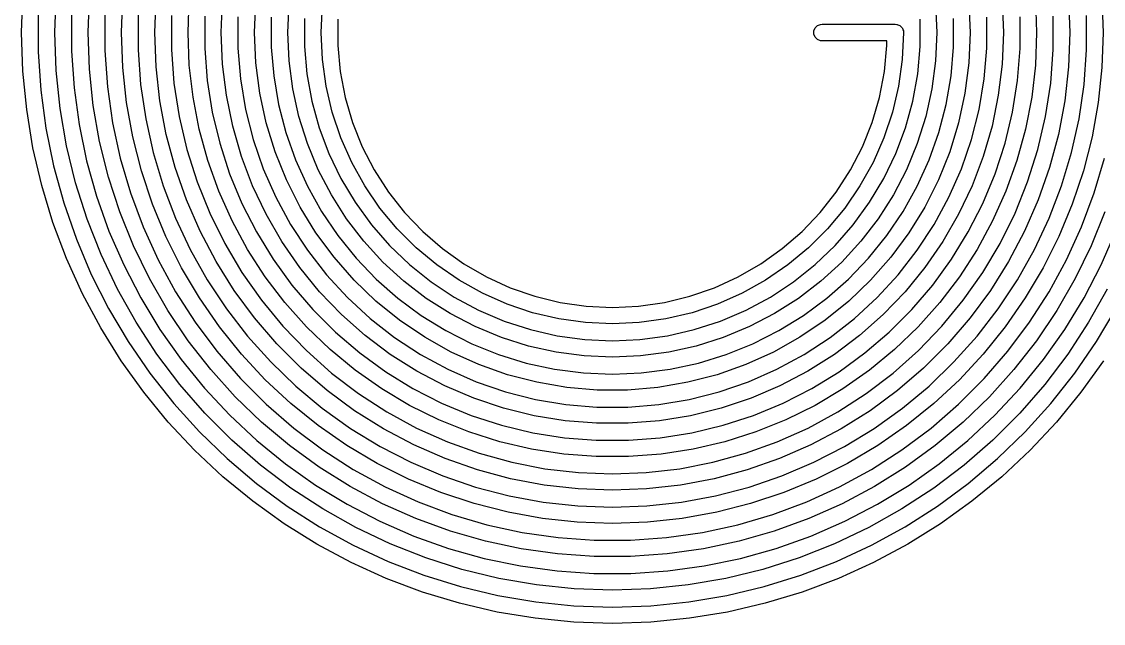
# Model space of a CAD drawing. Extents: x 25 to 275, y -107 to -24.
# Drawn here: x 161.12 to 177.38, y -73.88 to -64.84 of the extents above; entities that cross this region are included whole.
import ezdxf

# ---------------------------------------------------------------- set-up
doc = ezdxf.new("R2010")
doc.units = 0
doc.layers.add('BLACK', color=7, linetype='CONTINUOUS')

msp = doc.modelspace()

# ---------------------------------------------------------------- linework, layer by layer
at = {"layer": 'BLACK', "linetype": 'CONTINUOUS'}
for p, q in [((161.125, -65), (161.144537, -64.403196)), ((161.625, -65), (161.644261, -64.423914)), ((162.125, -65), (162.143941, -64.44553)), ((162.625, -65), (162.644428, -64.456039)), ((163.125, -65), (163.144007, -64.479908)), ((163.625, -65), (163.644439, -64.492861)), ((164.125, -65), (164.143881, -64.519438)), ((176.356119, -64.519438), (176.375, -65)), ((176.855561, -64.492861), (176.875, -65)), ((177.355993, -64.479908), (177.375, -65)), ((164.625, -65), (164.644212, -64.535491)), ((165.125, -65), (165.143463, -64.56537)), ((165.625, -65), (165.643619, -64.585418)), ((174.856381, -64.585418), (174.875, -65)), ((175.356537, -64.56537), (175.375, -65)), ((175.855788, -64.535491), (175.875, -65)), ((161.375, -64.709463), (161.375, -65)), ((161.875, -64.713901), (161.875, -65)), ((162.375, -64.724999), (162.375, -65)), ((162.875, -64.736601), (162.875, -65)), ((163.375, -64.742756), (163.375, -65)), ((163.875, -64.755641), (163.875, -65)), ((164.375, -64.763246), (164.375, -65)), ((164.875, -64.771673), (164.875, -65)), ((165.375, -64.787153), (165.375, -65)), ((165.875, -64.797732), (165.875, -65)), ((174.625, -65), (174.625, -64.797732)), ((175.125, -65), (175.125, -64.787153)), ((175.625, -65), (175.625, -64.771673)), ((176.125, -65), (176.125, -64.763246)), ((176.625, -65), (176.625, -64.755641)), ((177.125, -65), (177.125, -64.742756)), ((161.144002, -65.580453), (161.125, -65)), ((161.375, -65), (161.375, -65.288365)), ((161.644524, -65.57153), (161.625, -65)), ((161.875, -65), (161.875, -65.277558)), ((162.144183, -65.549332), (162.125, -65)), ((162.375, -65), (162.375, -65.272328)), ((162.643791, -65.526126), (162.625, -65)), ((162.875, -65), (162.875, -65.260393)), ((163.144224, -65.513769), (163.125, -65)), ((163.375, -65), (163.375, -65.253942)), ((163.643706, -65.488001), (163.625, -65)), ((163.875, -65), (163.875, -65.240652)), ((164.144051, -65.472741), (164.125, -65)), ((164.375, -65), (164.375, -65.232652)), ((164.644363, -65.455832), (164.625, -65)), ((164.875, -65), (164.875, -65.217707)), ((165.143551, -65.424884), (165.125, -65)), ((165.375, -65), (165.375, -65.207709)), ((165.643663, -65.403674), (165.625, -65)), ((165.875, -65), (165.875, -65.196498)), ((173.027402, -64.975614), (173.046066, -64.930554)), ((173.027402, -65.024386), (173.027402, -64.975614)), ((173.046066, -64.930554), (173.080554, -64.896066)), ((173.080554, -64.896066), (173.125614, -64.877402)), ((173.125614, -64.877402), (173.15, -64.875)), ((173.15, -64.875), (174.25, -64.875)), ((174.25, -64.875), (174.274386, -64.877402)), ((174.274386, -64.877402), (174.276153, -64.878134)), ((174.276153, -64.878134), (174.277815, -64.878134)), ((174.277815, -64.878134), (174.288031, -64.883054)), ((174.288031, -64.883054), (174.319446, -64.896066)), ((174.319446, -64.896066), (174.323528, -64.900148)), ((174.323528, -64.900148), (174.327936, -64.902271)), ((174.327936, -64.902271), (174.336933, -64.913553)), ((174.336933, -64.913553), (174.353934, -64.930554)), ((174.353934, -64.930554), (174.357655, -64.939538)), ((174.375, -65), (174.356337, -65.403674)), ((174.357655, -64.939538), (174.362621, -64.945765)), ((174.362621, -64.945765), (174.36555, -64.958598)), ((174.36555, -64.958598), (174.372598, -64.975614)), ((174.372598, -64.975614), (174.372598, -64.989476)), ((174.372598, -64.989476), (174.375, -65)), ((174.625, -65.207709), (174.625, -65)), ((174.875, -65), (174.856449, -65.424884)), ((175.125, -65.217707), (175.125, -65)), ((175.375, -65), (175.355637, -65.455832)), ((175.625, -65.232652), (175.625, -65)), ((175.875, -65), (175.855949, -65.472741)), ((176.125, -65.240652), (176.125, -65)), ((176.375, -65), (176.356294, -65.488001)), ((176.625, -65.253942), (176.625, -65)), ((176.875, -65), (176.855776, -65.513769)), ((177.125, -65.260393), (177.125, -65)), ((177.375, -65), (177.356209, -65.526126)), ((173.046066, -65.069446), (173.027402, -65.024386)), ((173.080554, -65.103934), (173.046066, -65.069446)), ((173.125614, -65.122598), (173.080554, -65.103934)), ((173.15, -65.125), (173.125614, -65.122598)), ((174.125, -65.125), (173.15, -65.125)), ((174.125, -65.196498), (174.125, -65.125)), ((161.375, -65.288365), (161.413522, -65.863808)), ((161.875, -65.277558), (161.912883, -65.831381)), ((162.375, -65.272328), (162.413855, -65.815595)), ((162.875, -65.260393), (162.913015, -65.77979)), ((163.375, -65.253942), (163.413878, -65.760336)), ((163.875, -65.240652), (163.912762, -65.720472)), ((164.375, -65.232652), (164.413425, -65.696366)), ((164.875, -65.217707), (164.911926, -65.651553)), ((165.375, -65.207709), (165.412238, -65.621455)), ((165.875, -65.196498), (165.912356, -65.587714)), ((174.087644, -65.587714), (174.125, -65.196498)), ((174.587762, -65.621455), (174.625, -65.207709)), ((175.088074, -65.651553), (175.125, -65.217707)), ((175.586575, -65.696366), (175.625, -65.232652)), ((176.087238, -65.720472), (176.125, -65.240652)), ((176.586122, -65.760336), (176.625, -65.253942)), ((177.086985, -65.77979), (177.125, -65.260393)), ((163.699712, -65.973139), (163.643706, -65.488001)), ((164.20108, -65.942416), (164.144051, -65.472741)), ((164.702314, -65.908379), (164.644363, -65.455832)), ((165.199062, -65.846535), (165.143551, -65.424884)), ((165.699493, -65.803904), (165.643663, -65.403674)), ((174.356337, -65.403674), (174.300507, -65.803904)), ((174.856449, -65.424884), (174.800938, -65.846535)), ((175.355637, -65.455832), (175.297686, -65.908379)), ((175.855949, -65.472741), (175.79892, -65.942416)), ((176.356294, -65.488001), (176.300288, -65.973139)), ((161.200927, -66.15842), (161.144002, -65.580453)), ((161.703005, -66.140396), (161.644524, -65.57153)), ((162.201639, -66.095988), (162.144183, -65.549332)), ((162.700067, -66.049572), (162.643791, -65.526126)), ((163.201788, -66.024666), (163.144224, -65.513769)), ((164.911926, -65.651553), (164.985511, -66.080705)), ((165.412238, -65.621455), (165.486413, -66.030197)), ((165.912356, -65.587714), (165.986731, -65.973608)), ((174.013269, -65.973608), (174.087644, -65.587714)), ((174.513587, -66.030197), (174.587762, -65.621455)), ((175.014489, -66.080705), (175.088074, -65.651553)), ((176.855776, -65.513769), (176.798212, -66.024666)), ((177.356209, -65.526126), (177.299933, -66.049572)), ((162.413855, -65.815595), (162.491367, -66.354706)), ((162.913015, -65.77979), (162.988842, -66.295027)), ((163.413878, -65.760336), (163.491406, -66.262267)), ((163.912762, -65.720472), (163.988055, -66.19585)), ((164.413425, -65.696366), (164.490011, -66.155323)), ((165.792013, -66.197276), (165.699493, -65.803904)), ((174.300507, -65.803904), (174.207987, -66.197276)), ((175.509989, -66.155323), (175.586575, -65.696366)), ((176.011945, -66.19585), (176.087238, -65.720472)), ((176.508594, -66.262267), (176.586122, -65.760336)), ((177.011158, -66.295027), (177.086985, -65.77979)), ((161.413522, -65.863808), (161.490392, -66.435392)), ((161.912883, -65.831381), (161.988471, -66.381327)), ((163.792692, -66.452566), (163.699712, -65.973139)), ((164.295717, -66.40598), (164.20108, -65.942416)), ((164.798435, -66.354382), (164.702314, -65.908379)), ((165.291112, -66.261743), (165.199062, -65.846535)), ((165.986731, -65.973608), (166.097451, -66.350685)), ((173.902549, -66.350685), (174.013269, -65.973608)), ((174.800938, -65.846535), (174.708888, -66.261743)), ((175.297686, -65.908379), (175.201565, -66.354382)), ((175.79892, -65.942416), (175.704283, -66.40598)), ((176.300288, -65.973139), (176.207308, -66.452566)), ((161.800171, -66.703944), (161.703005, -66.140396)), ((162.297088, -66.637305), (162.201639, -66.095988)), ((162.793542, -66.567669), (162.700067, -66.049572)), ((163.297371, -66.529831), (163.201788, -66.024666)), ((164.985511, -66.080705), (165.095226, -66.50207)), ((165.486413, -66.030197), (165.59693, -66.430644)), ((174.40307, -66.430644), (174.513587, -66.030197)), ((174.904774, -66.50207), (175.014489, -66.080705)), ((176.798212, -66.024666), (176.702629, -66.529831)), ((177.299933, -66.049572), (177.206458, -66.567669)), ((161.295531, -66.731427), (161.200927, -66.15842)), ((162.988842, -66.295027), (163.102076, -66.803354)), ((163.491406, -66.262267), (163.607129, -66.756792)), ((163.988055, -66.19585), (164.100413, -66.663856)), ((164.490011, -66.155323), (164.604236, -66.606388)), ((165.418998, -66.667348), (165.291112, -66.261743)), ((165.920434, -66.580432), (165.792013, -66.197276)), ((174.207987, -66.197276), (174.079566, -66.580432)), ((174.708888, -66.261743), (174.581002, -66.667348)), ((175.395764, -66.606388), (175.509989, -66.155323)), ((175.899587, -66.663856), (176.011945, -66.19585)), ((176.392871, -66.756792), (176.508594, -66.262267)), ((176.897924, -66.803354), (177.011158, -66.295027)), ((161.490392, -66.435392), (161.605269, -67.000566)), ((161.988471, -66.381327), (162.101413, -66.924833)), ((162.491367, -66.354706), (162.607142, -66.886914)), ((163.922098, -66.923469), (163.792692, -66.452566)), ((164.427348, -66.860424), (164.295717, -66.40598)), ((164.932034, -66.790626), (164.798435, -66.354382)), ((165.59693, -66.430644), (165.742897, -66.819573)), ((166.097451, -66.350685), (166.243513, -66.71553)), ((173.756487, -66.71553), (173.902549, -66.350685)), ((174.257103, -66.819573), (174.40307, -66.430644)), ((175.201565, -66.354382), (175.067966, -66.790626)), ((175.704283, -66.40598), (175.572652, -66.860424)), ((176.207308, -66.452566), (176.077902, -66.923469)), ((162.923739, -67.077778), (162.793542, -66.567669)), ((163.430437, -67.026442), (163.297371, -66.529831)), ((164.604236, -66.606388), (164.75532, -67.04648)), ((165.095226, -66.50207), (165.24028, -66.912613)), ((166.083661, -66.950105), (165.920434, -66.580432)), ((174.079566, -66.580432), (173.916339, -66.950105)), ((174.75972, -66.912613), (174.904774, -66.50207)), ((175.24468, -67.04648), (175.395764, -66.606388)), ((176.702629, -66.529831), (176.569563, -67.026442)), ((177.206458, -66.567669), (177.076261, -67.077778)), ((161.427408, -67.297019), (161.295531, -66.731427)), ((161.935568, -67.259548), (161.800171, -66.703944)), ((162.430064, -67.170644), (162.297088, -66.637305)), ((163.607129, -66.756792), (163.760369, -67.241006)), ((164.100413, -66.663856), (164.249144, -67.121603)), ((165.102147, -67.213969), (164.932034, -66.790626)), ((165.58175, -67.060264), (165.418998, -66.667348)), ((166.243513, -66.71553), (166.423594, -67.064839)), ((173.576406, -67.064839), (173.756487, -66.71553)), ((174.581002, -66.667348), (174.41825, -67.060264)), ((175.067966, -66.790626), (174.897853, -67.213969)), ((175.750856, -67.121603), (175.899587, -66.663856)), ((176.239631, -67.241006), (176.392871, -66.756792)), ((162.101413, -66.924833), (162.251182, -67.459364)), ((162.607142, -66.886914), (162.760589, -67.409507)), ((163.102076, -66.803354), (163.252114, -67.302059)), ((164.087172, -67.383084), (163.922098, -66.923469)), ((164.595121, -67.302804), (164.427348, -66.860424)), ((165.24028, -66.912613), (165.419628, -67.309375)), ((165.742897, -66.819573), (165.92314, -67.193852)), ((166.2803, -67.303141), (166.083661, -66.950105)), ((173.916339, -66.950105), (173.7197, -67.303141)), ((174.07686, -67.193852), (174.257103, -66.819573)), ((174.580372, -67.309375), (174.75972, -66.912613)), ((175.572652, -66.860424), (175.404879, -67.302804)), ((176.077902, -66.923469), (175.912828, -67.383084)), ((176.747886, -67.302059), (176.897924, -66.803354)), ((177.239411, -67.409507), (177.392858, -66.886914)), ((161.605269, -67.000566), (161.757638, -67.556805)), ((163.089996, -67.577298), (162.923739, -67.077778)), ((163.600243, -67.51172), (163.430437, -67.026442)), ((164.75532, -67.04648), (164.94223, -67.472593)), ((165.778126, -67.4375), (165.58175, -67.060264)), ((166.423594, -67.064839), (166.636064, -67.395448)), ((173.363936, -67.395448), (173.576406, -67.064839)), ((174.41825, -67.060264), (174.221874, -67.4375)), ((175.05777, -67.472593), (175.24468, -67.04648)), ((176.569563, -67.026442), (176.399757, -67.51172)), ((177.076261, -67.077778), (176.910004, -67.577298)), ((162.108565, -67.804617), (161.935568, -67.259548)), ((162.599921, -67.693409), (162.430064, -67.170644)), ((163.760369, -67.241006), (163.950224, -67.71207)), ((164.249144, -67.121603), (164.433331, -67.566269)), ((165.307549, -67.62136), (165.102147, -67.213969)), ((165.92314, -67.193852), (166.136208, -67.550467)), ((173.863792, -67.550467), (174.07686, -67.193852)), ((174.897853, -67.213969), (174.692451, -67.62136)), ((175.566669, -67.566269), (175.750856, -67.121603)), ((176.049776, -67.71207), (176.239631, -67.241006)), ((161.595995, -67.852775), (161.427408, -67.297019)), ((162.760589, -67.409507), (162.950927, -67.919822)), ((163.252114, -67.302059), (163.438155, -67.788482)), ((164.286945, -67.828714), (164.087172, -67.383084)), ((164.797946, -67.730249), (164.595121, -67.302804)), ((165.419628, -67.309375), (165.631977, -67.689498)), ((166.006634, -67.796185), (165.778126, -67.4375)), ((166.508675, -67.636527), (166.2803, -67.303141)), ((166.636064, -67.395448), (166.878998, -67.704364)), ((173.121002, -67.704364), (173.363936, -67.395448)), ((173.7197, -67.303141), (173.491325, -67.636527)), ((174.221874, -67.4375), (173.993366, -67.796185)), ((174.368023, -67.689498), (174.580372, -67.309375)), ((175.404879, -67.302804), (175.202054, -67.730249)), ((175.912828, -67.383084), (175.713055, -67.828714)), ((176.561845, -67.788482), (176.747886, -67.302059)), ((177.049073, -67.919822), (177.239411, -67.409507)), ((161.757638, -67.556805), (161.94682, -68.101624)), ((162.251182, -67.459364), (162.437079, -67.982429)), ((163.291464, -68.063686), (163.089996, -67.577298)), ((163.805839, -67.982951), (163.600243, -67.51172)), ((164.433331, -67.566269), (164.651839, -67.995114)), ((164.94223, -67.472593), (165.16369, -67.881815)), ((166.136208, -67.550467), (166.380384, -67.886547)), ((173.619616, -67.886547), (173.863792, -67.550467)), ((174.83631, -67.881815), (175.05777, -67.472593)), ((175.348161, -67.995114), (175.566669, -67.566269)), ((176.399757, -67.51172), (176.194161, -67.982951)), ((176.910004, -67.577298), (176.708536, -68.063686)), ((162.80583, -68.203051), (162.599921, -67.693409)), ((163.950224, -67.71207), (164.175582, -68.167218)), ((165.034508, -68.139987), (164.797946, -67.730249)), ((165.546761, -68.009864), (165.307549, -67.62136)), ((165.631977, -67.689498), (165.875799, -68.050243)), ((166.766836, -67.947418), (166.508675, -67.636527)), ((166.878998, -67.704364), (167.150196, -67.988789)), ((172.849804, -67.988789), (173.121002, -67.704364)), ((173.491325, -67.636527), (173.233164, -67.947418)), ((174.124201, -68.050243), (174.368023, -67.689498)), ((174.692451, -67.62136), (174.453239, -68.009864)), ((175.202054, -67.730249), (174.965492, -68.139987)), ((175.824418, -68.167218), (176.049776, -67.71207)), ((177.400079, -67.693409), (177.19417, -68.203051)), ((161.800569, -68.396315), (161.595995, -67.852775)), ((162.318355, -68.336609), (162.108565, -67.804617)), ((162.950927, -67.919822), (163.177185, -68.415258)), ((163.438155, -67.788482), (163.659207, -68.260027)), ((164.520244, -68.257744), (164.286945, -67.828714)), ((165.16369, -67.881815), (165.418187, -68.271351)), ((166.265533, -68.13359), (166.006634, -67.796185)), ((166.380384, -67.886547), (166.653704, -68.199386)), ((173.346296, -68.199386), (173.619616, -67.886547)), ((173.993366, -67.796185), (173.734467, -68.13359)), ((174.581813, -68.271351), (174.83631, -67.881815)), ((175.713055, -67.828714), (175.479756, -68.257744)), ((176.340793, -68.260027), (176.561845, -67.788482)), ((176.822815, -68.415258), (177.049073, -67.919822)), ((162.437079, -67.982429), (162.658238, -68.491588)), ((163.527117, -68.534461), (163.291464, -68.063686)), ((164.046075, -68.4375), (163.805839, -67.982951)), ((164.651839, -67.995114), (164.903319, -68.405493)), ((165.818058, -68.376682), (165.546761, -68.009864)), ((165.875799, -68.050243), (166.149335, -68.389012)), ((167.052582, -68.233164), (166.766836, -67.947418)), ((167.150196, -67.988789), (167.447202, -68.246146)), ((172.552798, -68.246146), (172.849804, -67.988789)), ((173.233164, -67.947418), (172.947418, -68.233164)), ((173.850665, -68.389012), (174.124201, -68.050243)), ((174.453239, -68.009864), (174.181942, -68.376682)), ((175.096681, -68.405493), (175.348161, -67.995114)), ((176.194161, -67.982951), (175.953925, -68.4375)), ((176.708536, -68.063686), (176.472883, -68.534461)), ((177.341762, -68.491588), (177.562921, -67.982429)), ((161.94682, -68.101624), (162.17197, -68.632591)), ((163.046788, -68.697089), (162.80583, -68.203051)), ((164.175582, -68.167218), (164.435121, -68.603779)), ((164.7857, -68.667656), (164.520244, -68.257744)), ((165.303274, -68.529361), (165.034508, -68.139987)), ((166.552854, -68.447146), (166.265533, -68.13359)), ((166.653704, -68.199386), (166.953966, -68.486466)), ((167.363473, -68.491325), (167.052582, -68.233164)), ((167.447202, -68.246146), (167.767328, -68.474106)), ((172.232672, -68.474106), (172.552798, -68.246146)), ((172.947418, -68.233164), (172.636527, -68.491325)), ((173.046034, -68.486466), (173.346296, -68.199386)), ((173.734467, -68.13359), (173.447146, -68.447146)), ((174.965492, -68.139987), (174.696726, -68.529361)), ((175.479756, -68.257744), (175.2143, -68.667656)), ((175.564879, -68.603779), (175.824418, -68.167218)), ((177.19417, -68.203051), (176.953212, -68.697089)), ((162.040254, -68.925312), (161.800569, -68.396315)), ((162.563961, -68.853045), (162.318355, -68.336609)), ((163.177185, -68.415258), (163.43821, -68.89329)), ((163.659207, -68.260027), (163.914089, -68.714178)), ((164.903319, -68.405493), (165.186222, -68.794876)), ((165.418187, -68.271351), (165.703982, -68.638541)), ((166.119486, -68.719171), (165.818058, -68.376682)), ((166.149335, -68.389012), (166.450615, -68.703362)), ((173.549385, -68.703362), (173.850665, -68.389012)), ((174.181942, -68.376682), (173.880514, -68.719171)), ((174.296018, -68.638541), (174.581813, -68.271351)), ((174.813778, -68.794876), (175.096681, -68.405493)), ((176.085911, -68.714178), (176.340793, -68.260027)), ((176.56179, -68.89329), (176.822815, -68.415258)), ((162.658238, -68.491588), (162.913628, -68.984468)), ((163.795755, -68.987226), (163.527117, -68.534461)), ((164.319608, -68.872825), (164.046075, -68.4375)), ((165.602499, -68.895846), (165.303274, -68.529361)), ((166.86641, -68.734467), (166.552854, -68.447146)), ((166.953966, -68.486466), (167.278753, -68.745475)), ((167.696859, -68.7197), (167.363473, -68.491325)), ((167.767328, -68.474106), (168.107672, -68.670604)), ((171.892328, -68.670604), (172.232672, -68.474106)), ((172.636527, -68.491325), (172.303141, -68.7197)), ((172.721247, -68.745475), (173.046034, -68.486466)), ((173.447146, -68.447146), (173.13359, -68.734467)), ((174.696726, -68.529361), (174.397501, -68.895846)), ((175.953925, -68.4375), (175.680392, -68.872825)), ((176.472883, -68.534461), (176.204245, -68.987226)), ((177.086372, -68.984468), (177.341762, -68.491588)), ((162.17197, -68.632591), (162.432081, -69.147334)), ((163.321621, -69.173114), (163.046788, -68.697089)), ((163.914089, -68.714178), (164.201442, -69.148513)), ((164.435121, -68.603779), (164.727316, -69.019193)), ((165.081756, -69.056046), (164.7857, -68.667656)), ((165.703982, -68.638541), (166.019124, -68.980876)), ((166.448873, -69.034864), (166.119486, -68.719171)), ((166.450615, -68.703362), (166.777469, -68.991029)), ((167.203815, -68.993366), (166.86641, -68.734467)), ((167.278753, -68.745475), (167.62545, -68.974328)), ((168.049895, -68.916339), (167.696859, -68.7197)), ((168.107672, -68.670604), (168.465154, -68.833861)), ((171.534846, -68.833861), (171.892328, -68.670604)), ((172.303141, -68.7197), (171.950105, -68.916339)), ((172.37455, -68.974328), (172.721247, -68.745475)), ((173.13359, -68.734467), (172.796185, -68.993366)), ((173.222531, -68.991029), (173.549385, -68.703362)), ((173.880514, -68.719171), (173.551127, -69.034864)), ((173.980876, -68.980876), (174.296018, -68.638541)), ((175.2143, -68.667656), (174.918244, -69.056046)), ((175.272684, -69.019193), (175.564879, -68.603779)), ((175.798558, -69.148513), (176.085911, -68.714178)), ((176.953212, -68.697089), (176.678379, -69.173114)), ((162.844237, -69.351516), (162.563961, -68.853045)), ((163.43821, -68.89329), (163.732673, -69.351483)), ((164.624909, -69.286492), (164.319608, -68.872825)), ((165.186222, -68.794876), (165.498804, -69.160863)), ((165.930244, -69.237064), (165.602499, -68.895846)), ((168.465154, -68.833861), (168.836535, -68.962397)), ((171.163465, -68.962397), (171.534846, -68.833861)), ((174.397501, -68.895846), (174.069756, -69.237064)), ((174.501196, -69.160863), (174.813778, -68.794876)), ((175.680392, -68.872825), (175.375091, -69.286492)), ((176.267327, -69.351483), (176.56179, -68.89329)), ((177.436039, -68.853045), (177.155763, -69.351516)), ((162.314025, -69.4375), (162.040254, -68.925312)), ((162.913628, -68.984468), (163.202058, -69.458771)), ((164.096008, -69.419673), (163.795755, -68.987226)), ((164.727316, -69.019193), (165.050453, -69.41102)), ((165.406675, -69.420632), (165.081756, -69.056046)), ((166.019124, -68.980876), (166.361459, -69.296018)), ((166.803847, -69.321485), (166.448873, -69.034864)), ((166.777469, -68.991029), (167.127541, -69.249941)), ((167.5625, -69.221874), (167.203815, -68.993366)), ((167.62545, -68.974328), (167.991265, -69.171181)), ((168.419568, -69.079566), (168.049895, -68.916339)), ((168.836535, -68.962397), (169.218453, -69.055049)), ((169.218453, -69.055049), (169.607449, -69.110978)), ((170.392551, -69.110978), (170.781547, -69.055049)), ((170.781547, -69.055049), (171.163465, -68.962397)), ((171.950105, -68.916339), (171.580432, -69.079566)), ((172.008735, -69.171181), (172.37455, -68.974328)), ((172.796185, -68.993366), (172.4375, -69.221874)), ((172.872459, -69.249941), (173.222531, -68.991029)), ((173.551127, -69.034864), (173.196153, -69.321485)), ((173.638541, -69.296018), (173.980876, -68.980876)), ((174.918244, -69.056046), (174.593325, -69.420632)), ((174.949547, -69.41102), (175.272684, -69.019193)), ((176.204245, -68.987226), (175.903992, -69.419673)), ((176.797942, -69.458771), (177.086372, -68.984468)), ((162.432081, -69.147334), (162.725992, -69.643553)), ((163.628991, -69.628809), (163.321621, -69.173114)), ((164.201442, -69.148513), (164.519733, -69.560713)), ((165.498804, -69.160863), (165.839137, -69.501196)), ((167.939736, -69.41825), (167.5625, -69.221874)), ((167.991265, -69.171181), (168.373253, -69.334451)), ((168.802724, -69.207987), (168.419568, -69.079566)), ((169.196096, -69.300507), (168.802724, -69.207987)), ((169.607449, -69.110978), (170, -69.129678)), ((170, -69.129678), (170.392551, -69.110978)), ((171.197276, -69.207987), (170.803904, -69.300507)), ((171.580432, -69.079566), (171.197276, -69.207987)), ((171.626747, -69.334451), (172.008735, -69.171181)), ((172.4375, -69.221874), (172.060264, -69.41825)), ((174.160863, -69.501196), (174.501196, -69.160863)), ((175.480267, -69.560713), (175.798558, -69.148513)), ((176.678379, -69.173114), (176.371009, -69.628809)), ((177.274008, -69.643553), (177.567919, -69.147334)), ((163.157877, -69.829698), (162.844237, -69.351516)), ((163.732673, -69.351483), (164.059073, -69.787502)), ((164.960268, -69.676188), (164.624909, -69.286492)), ((166.284383, -69.550804), (165.930244, -69.237064)), ((166.361459, -69.296018), (166.728649, -69.581813)), ((167.181848, -69.576969), (166.803847, -69.321485)), ((167.127541, -69.249941), (167.498309, -69.478232)), ((168.373253, -69.334451), (168.768339, -69.462822)), ((169.596326, -69.356337), (169.196096, -69.300507)), ((170, -69.375), (169.596326, -69.356337)), ((170.403674, -69.356337), (170, -69.375)), ((170.803904, -69.300507), (170.403674, -69.356337)), ((171.231661, -69.462822), (171.626747, -69.334451)), ((172.501691, -69.478232), (172.872459, -69.249941)), ((173.196153, -69.321485), (172.818152, -69.576969)), ((173.271351, -69.581813), (173.638541, -69.296018)), ((174.069756, -69.237064), (173.715617, -69.550804)), ((175.375091, -69.286492), (175.039732, -69.676188)), ((175.940927, -69.787502), (176.267327, -69.351483)), ((177.155763, -69.351516), (176.842123, -69.829698)), ((162.620707, -69.930686), (162.314025, -69.4375)), ((163.202058, -69.458771), (163.522182, -69.912284)), ((164.426347, -69.829598), (164.096008, -69.419673)), ((165.050453, -69.41102), (165.402636, -69.776961)), ((165.758549, -69.759277), (165.406675, -69.420632)), ((165.839137, -69.501196), (166.205124, -69.813778)), ((166.66262, -69.83503), (166.284383, -69.550804)), ((167.498309, -69.478232), (167.887102, -69.674258)), ((168.332652, -69.581002), (167.939736, -69.41825)), ((168.768339, -69.462822), (169.173342, -69.555261)), ((169.173342, -69.555261), (169.585, -69.611024)), ((170.415, -69.611024), (170.826658, -69.555261)), ((170.826658, -69.555261), (171.231661, -69.462822)), ((172.060264, -69.41825), (171.667348, -69.581002)), ((172.112898, -69.674258), (172.501691, -69.478232)), ((173.715617, -69.550804), (173.33738, -69.83503)), ((173.794876, -69.813778), (174.160863, -69.501196)), ((174.593325, -69.420632), (174.241451, -69.759277)), ((174.597364, -69.776961), (174.949547, -69.41102)), ((175.903992, -69.419673), (175.573653, -69.829598)), ((176.477818, -69.912284), (176.797942, -69.458771)), ((162.725992, -69.643553), (163.052391, -70.119034)), ((163.9674, -70.061952), (163.628991, -69.628809)), ((164.519733, -69.560713), (164.867263, -69.94858)), ((165.323812, -70.039732), (164.960268, -69.676188)), ((166.728649, -69.581813), (167.118185, -69.83631)), ((167.580155, -69.799476), (167.181848, -69.576969)), ((167.887102, -69.674258), (168.291119, -69.836605)), ((168.738257, -69.708888), (168.332652, -69.581002)), ((169.153465, -69.800938), (168.738257, -69.708888)), ((169.585, -69.611024), (170, -69.629662)), ((170, -69.629662), (170.415, -69.611024)), ((171.261743, -69.708888), (170.846535, -69.800938)), ((171.667348, -69.581002), (171.261743, -69.708888)), ((171.708881, -69.836605), (172.112898, -69.674258)), ((172.818152, -69.576969), (172.419845, -69.799476)), ((172.881815, -69.83631), (173.271351, -69.581813)), ((175.039732, -69.676188), (174.676188, -70.039732)), ((175.132737, -69.94858), (175.480267, -69.560713)), ((176.371009, -69.628809), (176.0326, -70.061952)), ((176.947609, -70.119034), (177.274008, -69.643553)), ((163.503418, -70.285362), (163.157877, -69.829698)), ((164.059073, -69.787502), (164.415746, -70.199125)), ((164.785087, -70.214913), (164.426347, -69.829598)), ((165.402636, -69.776961), (165.781799, -70.114869)), ((166.135313, -70.069992), (165.758549, -69.759277)), ((166.205124, -69.813778), (166.594507, -70.096681)), ((167.0625, -70.087899), (166.66262, -69.83503)), ((167.118185, -69.83631), (167.527407, -70.05777)), ((167.995896, -69.987404), (167.580155, -69.799476)), ((168.291119, -69.836605), (168.707448, -69.964104)), ((169.575116, -69.856449), (169.153465, -69.800938)), ((170, -69.875), (169.575116, -69.856449)), ((170.424884, -69.856449), (170, -69.875)), ((170.846535, -69.800938), (170.424884, -69.856449)), ((171.292552, -69.964104), (171.708881, -69.836605)), ((172.419845, -69.799476), (172.004104, -69.987404)), ((172.472593, -70.05777), (172.881815, -69.83631)), ((173.33738, -69.83503), (172.9375, -70.087899)), ((173.405493, -70.096681), (173.794876, -69.813778)), ((174.241451, -69.759277), (173.864687, -70.069992)), ((174.218201, -70.114869), (174.597364, -69.776961)), ((175.573653, -69.829598), (175.214913, -70.214913)), ((175.584254, -70.199125), (175.940927, -69.787502)), ((176.842123, -69.829698), (176.496582, -70.285362)), ((162.958989, -70.402758), (162.620707, -69.930686)), ((163.522182, -69.912284), (163.87251, -70.342894)), ((164.867263, -69.94858), (165.242179, -70.310045)), ((165.713508, -70.375091), (165.323812, -70.039732)), ((168.426078, -70.139396), (167.995896, -69.987404)), ((168.707448, -69.964104), (169.13309, -70.055837)), ((170.86691, -70.055837), (171.292552, -69.964104)), ((172.004104, -69.987404), (171.573922, -70.139396)), ((174.676188, -70.039732), (174.286492, -70.375091)), ((174.757821, -70.310045), (175.132737, -69.94858)), ((176.12749, -70.342894), (176.477818, -69.912284)), ((177.379293, -69.930686), (177.041011, -70.402758)), ((163.052391, -70.119034), (163.40982, -70.571652)), ((164.335199, -70.470435), (163.9674, -70.061952)), ((164.415746, -70.199125), (164.800875, -70.584254)), ((165.781799, -70.114869), (166.185715, -70.422761)), ((166.534757, -70.350955), (166.135313, -70.069992)), ((166.594507, -70.096681), (167.004886, -70.348161)), ((167.481431, -70.307771), (167.0625, -70.087899)), ((167.527407, -70.05777), (167.95352, -70.24468)), ((168.867599, -70.254359), (168.426078, -70.139396)), ((169.13309, -70.055837), (169.564978, -70.111142)), ((169.564978, -70.111142), (170, -70.129622)), ((170, -70.129622), (170.435022, -70.111142)), ((170.435022, -70.111142), (170.86691, -70.055837)), ((171.573922, -70.139396), (171.132401, -70.254359)), ((172.04648, -70.24468), (172.472593, -70.05777)), ((172.9375, -70.087899), (172.518569, -70.307771)), ((172.995114, -70.348161), (173.405493, -70.096681)), ((173.864687, -70.069992), (173.465243, -70.350955)), ((173.814285, -70.422761), (174.218201, -70.114869)), ((175.199125, -70.584254), (175.584254, -70.199125)), ((176.0326, -70.061952), (175.664801, -70.470435)), ((176.59018, -70.571652), (176.947609, -70.119034)), ((163.879249, -70.716383), (163.503418, -70.285362)), ((163.87251, -70.342894), (164.251406, -70.748594)), ((165.170402, -70.573653), (164.785087, -70.214913)), ((165.242179, -70.310045), (165.64248, -70.643178)), ((166.954536, -70.600516), (166.534757, -70.350955)), ((167.004886, -70.348161), (167.433731, -70.566669)), ((167.916696, -70.49322), (167.481431, -70.307771)), ((167.95352, -70.24468), (168.393612, -70.395764)), ((169.317279, -70.331465), (168.867599, -70.254359)), ((169.771879, -70.370157), (169.317279, -70.331465)), ((170.228121, -70.370157), (169.771879, -70.370157)), ((170.682721, -70.331465), (170.228121, -70.370157)), ((171.132401, -70.254359), (170.682721, -70.331465)), ((171.606388, -70.395764), (172.04648, -70.24468)), ((172.518569, -70.307771), (172.083304, -70.49322)), ((172.566269, -70.566669), (172.995114, -70.348161)), ((173.465243, -70.350955), (173.045464, -70.600516)), ((174.35752, -70.643178), (174.757821, -70.310045)), ((175.214913, -70.214913), (174.829598, -70.573653)), ((175.748594, -70.748594), (176.12749, -70.342894)), ((176.496582, -70.285362), (176.120751, -70.716383)), ((163.327422, -70.851694), (162.958989, -70.402758)), ((164.730596, -70.852266), (164.335199, -70.470435)), ((166.127175, -70.680392), (165.713508, -70.375091)), ((166.185715, -70.422761), (166.612015, -70.69883)), ((168.365472, -70.643044), (167.916696, -70.49322)), ((168.393612, -70.395764), (168.844677, -70.509989)), ((168.844677, -70.509989), (169.303634, -70.586575)), ((170.696366, -70.586575), (171.155323, -70.509989)), ((171.155323, -70.509989), (171.606388, -70.395764)), ((172.083304, -70.49322), (171.634528, -70.643044)), ((173.387985, -70.69883), (173.814285, -70.422761)), ((174.286492, -70.375091), (173.872825, -70.680392)), ((175.664801, -70.470435), (175.269404, -70.852266)), ((177.041011, -70.402758), (176.672578, -70.851694)), ((163.40982, -70.571652), (163.796682, -70.999385)), ((164.800875, -70.584254), (165.212498, -70.940927)), ((165.580327, -70.903992), (165.170402, -70.573653)), ((165.64248, -70.643178), (166.06603, -70.946202)), ((166.5625, -70.953925), (166.127175, -70.680392)), ((167.392187, -70.817211), (166.954536, -70.600516)), ((167.433731, -70.566669), (167.878397, -70.750856)), ((168.824849, -70.75627), (168.365472, -70.643044)), ((169.303634, -70.586575), (169.767348, -70.625)), ((169.767348, -70.625), (170.232652, -70.625)), ((170.232652, -70.625), (170.696366, -70.586575)), ((171.634528, -70.643044), (171.175151, -70.75627)), ((172.121603, -70.750856), (172.566269, -70.566669)), ((173.045464, -70.600516), (172.607813, -70.817211)), ((173.872825, -70.680392), (173.4375, -70.953925)), ((173.93397, -70.946202), (174.35752, -70.643178)), ((174.829598, -70.573653), (174.419673, -70.903992)), ((174.787502, -70.940927), (175.199125, -70.584254)), ((176.203318, -70.999385), (176.59018, -70.571652)), ((163.724427, -71.275573), (163.327422, -70.851694)), ((164.283617, -71.120751), (163.879249, -70.716383)), ((164.251406, -70.748594), (164.657106, -71.12749)), ((165.151666, -71.205585), (164.730596, -70.852266)), ((166.612015, -70.69883), (167.058197, -70.941457)), ((167.845142, -70.999768), (167.392187, -70.817211)), ((167.878397, -70.750856), (168.336144, -70.899587)), ((169.291847, -70.832165), (168.824849, -70.75627)), ((169.763438, -70.870235), (169.291847, -70.832165)), ((170.708153, -70.832165), (170.236562, -70.870235)), ((171.175151, -70.75627), (170.708153, -70.832165)), ((171.663856, -70.899587), (172.121603, -70.750856)), ((172.607813, -70.817211), (172.154858, -70.999768)), ((172.941803, -70.941457), (173.387985, -70.69883)), ((175.269404, -70.852266), (174.848334, -71.205585)), ((175.342894, -71.12749), (175.748594, -70.748594)), ((176.120751, -70.716383), (175.716383, -71.120751)), ((176.672578, -70.851694), (176.275573, -71.275573)), ((163.796682, -70.999385), (164.211249, -71.400323)), ((165.212498, -70.940927), (165.648517, -71.267327)), ((166.012774, -71.204245), (165.580327, -70.903992)), ((166.06603, -70.946202), (166.51057, -71.2175)), ((167.017049, -71.194161), (166.5625, -70.953925)), ((167.058197, -70.941457), (167.521643, -71.149216)), ((168.310743, -71.147116), (167.845142, -70.999768)), ((168.336144, -70.899587), (168.80415, -71.011945)), ((168.80415, -71.011945), (169.279528, -71.087238)), ((170.236562, -70.870235), (169.763438, -70.870235)), ((170.720472, -71.087238), (171.19585, -71.011945)), ((171.19585, -71.011945), (171.663856, -70.899587)), ((172.154858, -70.999768), (171.689257, -71.147116)), ((172.478357, -71.149216), (172.941803, -70.941457)), ((173.4375, -70.953925), (172.982951, -71.194161)), ((173.48943, -71.2175), (173.93397, -70.946202)), ((174.419673, -70.903992), (173.987226, -71.204245)), ((174.351483, -71.267327), (174.787502, -70.940927)), ((175.788751, -71.400323), (176.203318, -70.999385)), ((164.714638, -71.496582), (164.283617, -71.120751)), ((164.657106, -71.12749), (165.087716, -71.477818)), ((167.521643, -71.149216), (167.999633, -71.320889)), ((168.786257, -71.258391), (168.310743, -71.147116)), ((169.279528, -71.087238), (169.759348, -71.125)), ((169.759348, -71.125), (170.240652, -71.125)), ((170.240652, -71.125), (170.720472, -71.087238)), ((171.689257, -71.147116), (171.213743, -71.258391)), ((172.000367, -71.320889), (172.478357, -71.149216)), ((174.912284, -71.477818), (175.342894, -71.12749)), ((175.716383, -71.120751), (175.285362, -71.496582)), ((164.148306, -71.672578), (163.724427, -71.275573)), ((165.596356, -71.528671), (165.151666, -71.205585)), ((165.648517, -71.267327), (166.10671, -71.56179)), ((166.465539, -71.472883), (166.012774, -71.204245)), ((166.51057, -71.2175), (166.973727, -71.455626)), ((167.48828, -71.399757), (167.017049, -71.194161)), ((167.999633, -71.320889), (168.489362, -71.455469)), ((169.268893, -71.332938), (168.786257, -71.258391)), ((169.75582, -71.370322), (169.268893, -71.332938)), ((170.731107, -71.332938), (170.24418, -71.370322)), ((171.213743, -71.258391), (170.731107, -71.332938)), ((171.510638, -71.455469), (172.000367, -71.320889)), ((172.982951, -71.194161), (172.51172, -71.399757)), ((173.026273, -71.455626), (173.48943, -71.2175)), ((173.987226, -71.204245), (173.534461, -71.472883)), ((173.89329, -71.56179), (174.351483, -71.267327)), ((174.848334, -71.205585), (174.403644, -71.528671)), ((176.275573, -71.275573), (175.851694, -71.672578)), ((164.211249, -71.400323), (164.651671, -71.772677)), ((165.170302, -71.842123), (164.714638, -71.496582)), ((165.087716, -71.477818), (165.541229, -71.797942)), ((166.936314, -71.708536), (166.465539, -71.472883)), ((166.973727, -71.455626), (167.453031, -71.659308)), ((167.973558, -71.569563), (167.48828, -71.399757)), ((168.489362, -71.455469), (168.987956, -71.552166)), ((170.24418, -71.370322), (169.75582, -71.370322)), ((171.012044, -71.552166), (171.510638, -71.455469)), ((172.51172, -71.399757), (172.026442, -71.569563)), ((172.546969, -71.659308), (173.026273, -71.455626)), ((173.534461, -71.472883), (173.063686, -71.708536)), ((174.458771, -71.797942), (174.912284, -71.477818)), ((175.285362, -71.496582), (174.829698, -71.842123)), ((175.348329, -71.772677), (175.788751, -71.400323)), ((166.0625, -71.81995), (165.596356, -71.528671)), ((166.10671, -71.56179), (166.584742, -71.822815)), ((167.453031, -71.659308), (167.945923, -71.82746)), ((168.470169, -71.702629), (167.973558, -71.569563)), ((168.987956, -71.552166), (169.492489, -71.610412)), ((169.492489, -71.610412), (170, -71.629865)), ((170, -71.629865), (170.507511, -71.610412)), ((170.507511, -71.610412), (171.012044, -71.552166)), ((172.026442, -71.569563), (171.529831, -71.702629)), ((172.054077, -71.82746), (172.546969, -71.659308)), ((173.415258, -71.822815), (173.89329, -71.56179)), ((174.403644, -71.528671), (173.9375, -71.81995)), ((164.597242, -72.041011), (164.148306, -71.672578)), ((164.651671, -71.772677), (165.115979, -72.114781)), ((165.541229, -71.797942), (166.015532, -72.086372)), ((166.547827, -72.078003), (166.0625, -71.81995)), ((166.584742, -71.822815), (167.080178, -72.049073)), ((167.422702, -71.910004), (166.936314, -71.708536)), ((167.945923, -71.82746), (168.449776, -71.959184)), ((168.975334, -71.798212), (168.470169, -71.702629)), ((169.486231, -71.855776), (168.975334, -71.798212)), ((171.024666, -71.798212), (170.513769, -71.855776)), ((171.529831, -71.702629), (171.024666, -71.798212)), ((171.550224, -71.959184), (172.054077, -71.82746)), ((173.063686, -71.708536), (172.577298, -71.910004)), ((172.919822, -72.049073), (173.415258, -71.822815)), ((173.9375, -71.81995), (173.452173, -72.078003)), ((173.984468, -72.086372), (174.458771, -71.797942)), ((174.884021, -72.114781), (175.348329, -71.772677)), ((175.851694, -71.672578), (175.402758, -72.041011)), ((165.648484, -72.155763), (165.170302, -71.842123)), ((167.922222, -72.076261), (167.422702, -71.910004)), ((168.449776, -71.959184), (168.961899, -72.053778)), ((170, -71.875), (169.486231, -71.855776)), ((170.513769, -71.855776), (170, -71.875)), ((171.038101, -72.053778), (171.550224, -71.959184)), ((172.577298, -71.910004), (172.077778, -72.076261)), ((174.829698, -71.842123), (174.351516, -72.155763)), ((165.069314, -72.379293), (164.597242, -72.041011)), ((165.115979, -72.114781), (165.602101, -72.42511)), ((166.146955, -72.436039), (165.648484, -72.155763)), ((166.015532, -72.086372), (166.508412, -72.341762)), ((167.049973, -72.301573), (166.547827, -72.078003)), ((167.080178, -72.049073), (167.590493, -72.239411)), ((168.432331, -72.206458), (167.922222, -72.076261)), ((168.961899, -72.053778), (169.479561, -72.110737)), ((169.479561, -72.110737), (170, -72.129757)), ((170, -72.129757), (170.520439, -72.110737)), ((170.520439, -72.110737), (171.038101, -72.053778)), ((172.077778, -72.076261), (171.567669, -72.206458)), ((172.409507, -72.239411), (172.919822, -72.049073)), ((173.452173, -72.078003), (172.950027, -72.301573)), ((173.491588, -72.341762), (173.984468, -72.086372)), ((174.351516, -72.155763), (173.853045, -72.436039)), ((174.397899, -72.42511), (174.884021, -72.114781)), ((175.402758, -72.041011), (174.930686, -72.379293)), ((167.566491, -72.48957), (167.049973, -72.301573)), ((167.590493, -72.239411), (168.113086, -72.392858)), ((168.950428, -72.299933), (168.432331, -72.206458)), ((169.473874, -72.356209), (168.950428, -72.299933)), ((171.049572, -72.299933), (170.526126, -72.356209)), ((171.567669, -72.206458), (171.049572, -72.299933)), ((171.886914, -72.392858), (172.409507, -72.239411)), ((172.950027, -72.301573), (172.433509, -72.48957)), ((165.5625, -72.685975), (165.069314, -72.379293)), ((165.602101, -72.42511), (166.107864, -72.702276)), ((166.663391, -72.681645), (166.146955, -72.436039)), ((166.508412, -72.341762), (167.017571, -72.562921)), ((168.113086, -72.392858), (168.645294, -72.508633)), ((170, -72.375), (169.473874, -72.356209)), ((170.526126, -72.356209), (170, -72.375)), ((171.354706, -72.508633), (171.886914, -72.392858)), ((172.982429, -72.562921), (173.491588, -72.341762)), ((173.853045, -72.436039), (173.336609, -72.681645)), ((173.892136, -72.702276), (174.397899, -72.42511)), ((174.930686, -72.379293), (174.4375, -72.685975)), ((167.017571, -72.562921), (167.540636, -72.748818)), ((168.094865, -72.641079), (167.566491, -72.48957)), ((168.632521, -72.755361), (168.094865, -72.641079)), ((168.645294, -72.508633), (169.184405, -72.586145)), ((169.184405, -72.586145), (169.727672, -72.625)), ((169.727672, -72.625), (170.272328, -72.625)), ((170.272328, -72.625), (170.815595, -72.586145)), ((170.815595, -72.586145), (171.354706, -72.508633)), ((171.905135, -72.641079), (171.367479, -72.755361)), ((172.433509, -72.48957), (171.905135, -72.641079)), ((172.459364, -72.748818), (172.982429, -72.562921)), ((166.074688, -72.959746), (165.5625, -72.685975)), ((166.107864, -72.702276), (166.631011, -72.945042)), ((167.195383, -72.891435), (166.663391, -72.681645)), ((167.540636, -72.748818), (168.075167, -72.898587)), ((169.176838, -72.83186), (168.632521, -72.755361)), ((171.367479, -72.755361), (170.823162, -72.83186)), ((171.924833, -72.898587), (172.459364, -72.748818)), ((173.336609, -72.681645), (172.804617, -72.891435)), ((173.368989, -72.945042), (173.892136, -72.702276)), ((174.4375, -72.685975), (173.925312, -72.959746)), ((166.603685, -73.199431), (166.074688, -72.959746)), ((166.631011, -72.945042), (167.169205, -73.152323)), ((167.740452, -73.064432), (167.195383, -72.891435)), ((168.075167, -72.898587), (168.618673, -73.011529)), ((169.725166, -72.870203), (169.176838, -72.83186)), ((170.274834, -72.870203), (169.725166, -72.870203)), ((170.823162, -72.83186), (170.274834, -72.870203)), ((171.381327, -73.011529), (171.924833, -72.898587)), ((172.804617, -72.891435), (172.259548, -73.064432)), ((172.830795, -73.152323), (173.368989, -72.945042)), ((173.925312, -72.959746), (173.396315, -73.199431)), ((168.296056, -73.199829), (167.740452, -73.064432)), ((168.618673, -73.011529), (169.168619, -73.087117)), ((169.168619, -73.087117), (169.722442, -73.125)), ((169.722442, -73.125), (170.277558, -73.125)), ((170.277558, -73.125), (170.831381, -73.087117)), ((170.831381, -73.087117), (171.381327, -73.011529)), ((172.259548, -73.064432), (171.703944, -73.199829)), ((167.147225, -73.404005), (166.603685, -73.199431)), ((167.169205, -73.152323), (167.720042, -73.323194)), ((168.859604, -73.296995), (168.296056, -73.199829)), ((169.42847, -73.355476), (168.859604, -73.296995)), ((171.140396, -73.296995), (170.57153, -73.355476)), ((171.703944, -73.199829), (171.140396, -73.296995)), ((172.279958, -73.323194), (172.830795, -73.152323)), ((173.396315, -73.199431), (172.852775, -73.404005)), ((167.702981, -73.572592), (167.147225, -73.404005)), ((167.720042, -73.323194), (168.281061, -73.456892)), ((168.281061, -73.456892), (168.849758, -73.552819)), ((170, -73.375), (169.42847, -73.355476)), ((170.57153, -73.355476), (170, -73.375)), ((171.150242, -73.552819), (171.718939, -73.456892)), ((171.718939, -73.456892), (172.279958, -73.323194)), ((172.852775, -73.404005), (172.297019, -73.572592)), ((168.268573, -73.704469), (167.702981, -73.572592)), ((168.849758, -73.552819), (169.423592, -73.610548)), ((169.423592, -73.610548), (170, -73.629819)), ((170, -73.629819), (170.576408, -73.610548)), ((170.576408, -73.610548), (171.150242, -73.552819)), ((172.297019, -73.572592), (171.731427, -73.704469)), ((168.84158, -73.799073), (168.268573, -73.704469)), ((171.731427, -73.704469), (171.15842, -73.799073)), ((169.419547, -73.855998), (168.84158, -73.799073)), ((170, -73.875), (169.419547, -73.855998)), ((170.580453, -73.855998), (170, -73.875)), ((171.15842, -73.799073), (170.580453, -73.855998))]:
    msp.add_line(p, q, dxfattribs=at)

doc.saveas('drawing.dxf')
